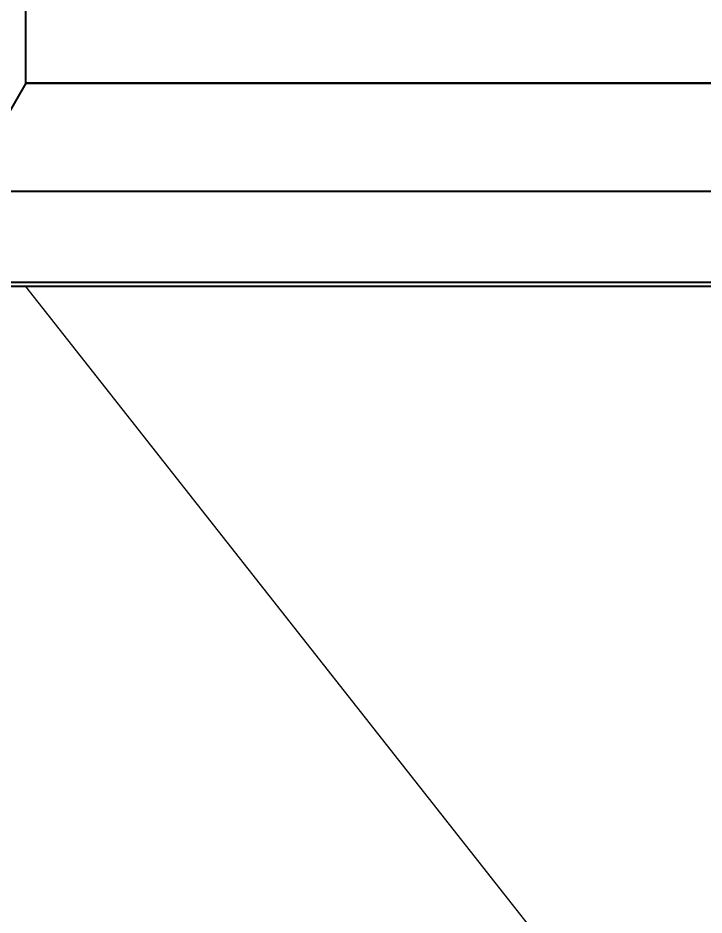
# Model space of a CAD drawing. Header units: millimetres. Extents: x 5929542 to 6152618, y 10240044 to 10382466.
# Drawn here: x 5935107 to 5935883, y 10299654 to 10300669 of the extents above; entities that cross this region are included whole.
import ezdxf

# ---------------------------------------------------------------- set-up
doc = ezdxf.new("R2010")
doc.units = ezdxf.units.MM
doc.layers.add('Тонкая линия', color=7, linetype='Continuous')
doc.layers.add('Трубы ТХ', color=7, linetype='Continuous', lineweight=40)

# ---------------------------------------------------------------- blocks, each defined once
blk = doc.blocks.new('*U2256')
at = {"layer": 'Трубы ТХ'}
for p, q in [((515, 315), (515, -315)), ((515, -315), (-515, -315))]:
    blk.add_line(p, q, dxfattribs=at)
blk = doc.blocks.new('*U2255')
at = {"layer": 'Трубы ТХ'}
for p, q in [((-43, 420), (-43, -420)), ((-2, -420), (-2, 420)), ((0, 363.5), (0, -363.5)), ((-92, -315), (-92, 315)), ((-92, -315), (-43, -343.2902))]:
    blk.add_line(p, q, dxfattribs=at)

msp = doc.modelspace()

# ---------------------------------------------------------------- linework, layer by layer
at = {"layer": 'Тонкая линия', "lineweight": 30}
msp.add_lwpolyline([(5935115.98101, 10298365.64788), (5936690.98101, 10298365.64788), (5935115.98101, 10300365.64788), (5936690.98101, 10300365.64788), (5935115.98101, 10298365.64788)], dxfattribs=at)

# ---------------------------------------------------------------- block references
at = {"layer": 'Трубы ТХ', "xscale": 2.5, "yscale": 2.5, "zscale": 2.5, "rotation": 270}
for name, p in [('*U2256', (5935903.48101, 10301883.14788)), ('*U2255', (5935903.48101, 10300365.64788))]:
    msp.add_blockref(name, p, dxfattribs=at)

doc.saveas('drawing.dxf')
